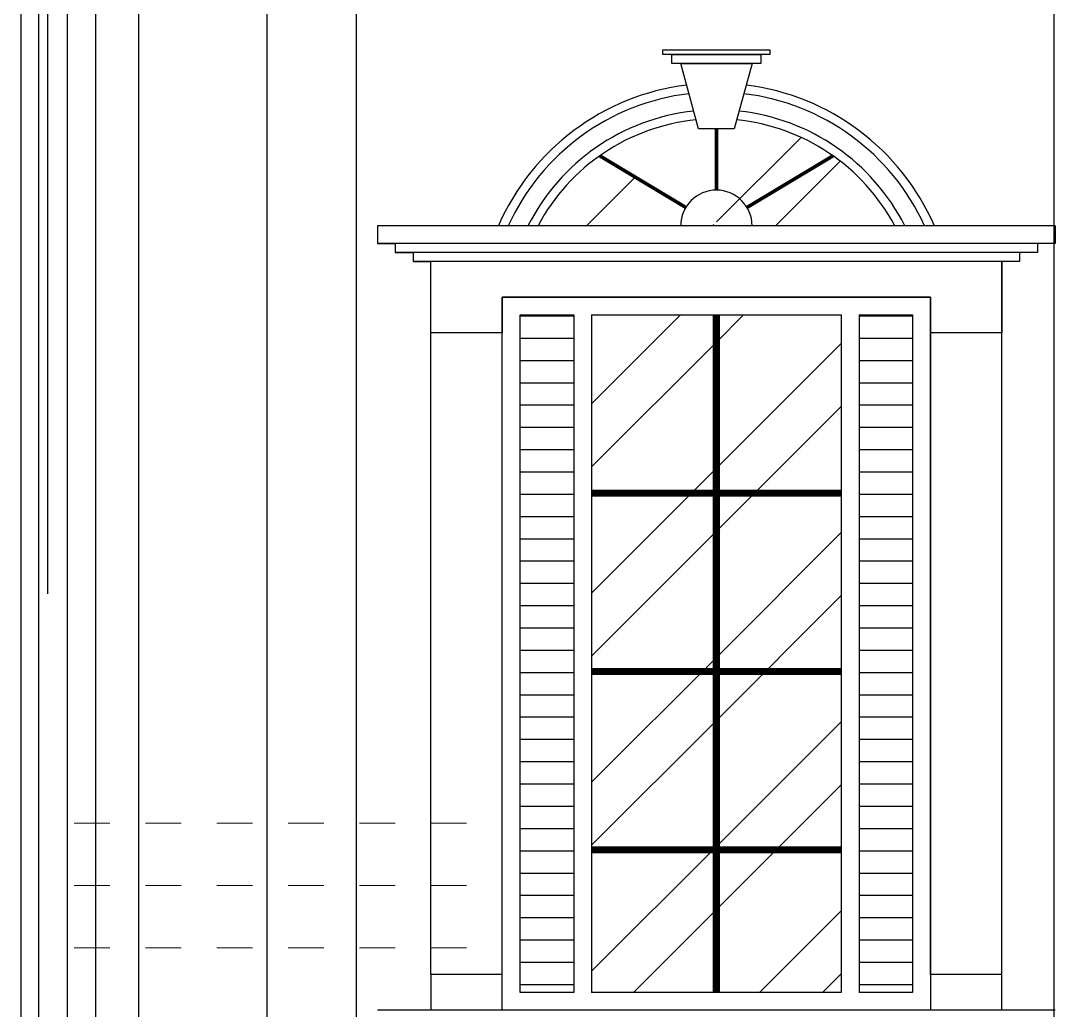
# Model space of a CAD drawing. Header units: inches. Extents: x -370 to 18, y -197 to 199.
# Drawn here: x -190.155 to -187.255, y 167.963 to 170.738 of the extents above; entities that cross this region are included whole.
import ezdxf
from ezdxf.enums import TextEntityAlignment as Align

# ---------------------------------------------------------------- set-up
doc = ezdxf.new("R2010")
doc.units = ezdxf.units.IN
doc.header["$MEASUREMENT"] = 0
doc.linetypes.add('CENTER2', pattern=[28.575, 19.05, -3.175, 3.175, -3.175])
doc.linetypes.add('DASHED', pattern=[0.75, 0.5, -0.25])
doc.layers.add('MUEBLES', color=7, linetype='Continuous')
doc.styles.get("Standard").update_dxf_attribs({"font": 'arial.ttf'})
pattern_1 = [(45, (28.76763, 124.47304), (-0.26516504, 0.26516504), []), (45, (28.9444, 124.47304), (-0.26516504, 0.26516504), [])]
pattern_2 = [(0, (28.76763, 124.473044), (0, 0.0625), [])]
pattern_3 = [(45, (-266.37226, 227.77136), (-0.265165, 0.265165), []), (45, (-266.1955, 227.77136), (-0.265165, 0.265165), [])]

# ---------------------------------------------------------------- blocks, each defined once
blk = doc.blocks.new('EJE NORTE NUEVO')
at = {"color": 2, "linetype": 'CENTER2'}
blk.add_line((0, 2.5579), (0, -2.5579), dxfattribs=at)
at = {"color": 4}
blk.add_attdef('A', text='', height=0.3581, dxfattribs=at).set_placement((0, 2.9051), align=Align.MIDDLE_CENTER)

msp = doc.modelspace()

# ---------------------------------------------------------------- hatches: boundary and pattern name
at = {"transparency": 33554610}
h = msp.add_hatch(dxfattribs=at)
h.set_pattern_fill('ANSI32', color=8)
h.set_pattern_definition(pattern_3)
h.paths.add_polyline_path([(-188.20541, 170.43533), (-188.15541, 170.43533), (-188.1486, 170.46018, -0.1293594), (-187.87847, 170.3592), (-188.20541, 170.16303)])
h = msp.add_hatch(dxfattribs=at)
h.set_pattern_fill('ANSI32', color=8)
h.set_pattern_definition(pattern_3)
h.paths.add_polyline_path([(-188.53236, 170.3592), (-188.20541, 170.16303), (-188.70541, 170.16303, -0.1169867)])
h = msp.add_hatch(dxfattribs=at)
h.set_pattern_fill('ANSI32', color=8)
h.set_pattern_definition(pattern_3)
h.paths.add_polyline_path([(-187.87847, 170.3592, -0.1169867), (-187.70541, 170.16303), (-188.20541, 170.16303)])
h = msp.add_hatch()
h.set_pattern_fill('LINE', color=1, scale=0.5)
h.set_pattern_definition(pattern_2)
h.paths.add_polyline_path([(-188.60541, 169.91303), (-188.75541, 169.91303), (-188.75541, 168.01303), (-188.60541, 168.01303)])
h = msp.add_hatch(dxfattribs=at)
h.set_pattern_fill('ANSI32', color=8)
h.set_pattern_definition(pattern_1)
h.paths.add_polyline_path([(-188.55541, 168.01303), (-188.20541, 168.01303), (-188.20541, 169.91303), (-188.55541, 169.91303)])
h = msp.add_hatch(dxfattribs=at)
h.set_pattern_fill('ANSI32', color=8)
h.set_pattern_definition(pattern_1)
h.paths.add_polyline_path([(-187.85541, 169.91303), (-188.20541, 169.91303), (-188.20541, 168.01303), (-187.85541, 168.01303)])
h = msp.add_hatch()
h.set_pattern_fill('LINE', color=1, scale=0.5)
h.set_pattern_definition(pattern_2)
h.paths.add_polyline_path([(-187.80541, 168.01303), (-187.65541, 168.01303), (-187.65541, 169.91303), (-187.80541, 169.91303)])

# ---------------------------------------------------------------- linework, layer by layer
at = {"color": 5}
msp.add_line((-190.15541, 171.96803), (-190.15541, 165.53803), dxfattribs=at)
at = {"color": 8, "transparency": 33554610}
for p, q in [((-190.10541, 171.96803), (-190.10541, 165.53803)), ((-190.02541, 171.96803), (-190.02541, 165.53803)), ((-189.94541, 171.96803), (-189.94541, 165.53803)), ((-189.82541, 171.96803), (-189.82541, 165.53803)), ((-189.46541, 171.96803), (-189.46541, 165.53803)), ((-189.21541, 171.96803), (-189.21541, 165.53803)), ((-187.25926, 171.96803), (-187.25926, 165.73803))]:
    msp.add_line(p, q, dxfattribs=at)
at = {"color": 3}
for p, q in [((-187.25541, 170.16303), (-189.15541, 170.16303)), ((-189.15541, 170.16303), (-189.15541, 170.11303)), ((-189.15541, 170.16303), (-189.15541, 170.11303)), ((-187.25541, 170.16303), (-187.25541, 170.11303)), ((-187.30541, 170.11303), (-189.15541, 170.11303)), ((-189.15541, 170.11303), (-189.10541, 170.11303)), ((-189.15541, 170.11303), (-189.10541, 170.11303)), ((-189.10541, 170.11303), (-189.10541, 170.08803)), ((-189.10541, 170.11303), (-189.10541, 170.08803)), ((-189.10541, 170.08803), (-189.05541, 170.08803)), ((-187.30541, 170.08803), (-189.10541, 170.08803)), ((-189.05541, 170.08803), (-189.05541, 170.06303)), ((-187.30541, 170.08803), (-187.35541, 170.08803)), ((-187.35541, 170.08803), (-187.35541, 170.06303)), ((-187.25541, 170.11303), (-187.30541, 170.11303)), ((-187.30541, 170.11303), (-187.30541, 170.08803)), ((-187.35541, 170.06303), (-189.05541, 170.06303)), ((-189.05541, 170.06303), (-189.00541, 170.06303)), ((-187.35541, 170.06303), (-187.40541, 170.06303)), ((-187.25541, 167.96303), (-189.15541, 167.96303))]:
    msp.add_line(p, q, dxfattribs=at)
at = {"color": 2}
for p, q in [((-187.40541, 168.06303), (-187.40541, 170.06303)), ((-188.80541, 168.06303), (-188.80541, 169.96303)), ((-187.60541, 168.06303), (-187.60541, 169.96303)), ((-188.60541, 169.91303), (-188.60541, 168.01303)), ((-188.55541, 169.91303), (-188.55541, 168.01303)), ((-187.85541, 169.91303), (-187.85541, 168.01303)), ((-187.80541, 169.91303), (-187.80541, 168.01303)), ((-189.00541, 168.06303), (-189.00541, 169.86303)), ((-187.40541, 168.06303), (-187.60541, 168.06303))]:
    msp.add_line(p, q, dxfattribs=at)
at = {"color": 8, "linetype": 'DASHED', "lineweight": 5, "ltscale": 0.1, "transparency": 33554610}
for p, q in [((-190.00541, 168.48803), (-188.80541, 168.48803)), ((-188.80541, 168.48803), (-188.80541, 167.96303)), ((-190.00541, 168.31303), (-188.80541, 168.31303)), ((-190.00541, 168.13803), (-188.80541, 168.13803))]:
    msp.add_line(p, q, dxfattribs=at)
at = {"color": 2}
msp.add_lwpolyline([(-188.80541, 169.96303), (-187.60541, 169.96303), (-187.60541, 167.96303), (-188.80541, 167.96303)], close=True, dxfattribs=at)
for points in [[(-188.60541, 168.01303), (-188.75541, 168.01303), (-188.75541, 169.91303), (-188.60541, 169.91303)], [(-188.55541, 169.91303), (-187.85541, 169.91303)], [(-187.80541, 169.91303), (-187.65541, 169.91303), (-187.65541, 168.01303), (-187.80541, 168.01303)], [(-187.85541, 168.01303), (-188.55541, 168.01303)]]:
    msp.add_lwpolyline(points, dxfattribs=at)
at = {"const_width": 0.02}
for points in [[(-188.20541, 169.91303), (-188.20541, 168.01303)], [(-188.55541, 169.41303), (-188.55541, 169.41303), (-187.85541, 169.41303)], [(-188.55541, 168.91303), (-188.55541, 168.91303), (-187.85541, 168.91303)], [(-188.55541, 168.41303), (-188.55541, 168.41303), (-187.85541, 168.41303)]]:
    msp.add_lwpolyline(points, dxfattribs=at)
at = {"color": 3}
for radius, start, end in [(0.66667, 97.20177, 156.42182), (0.66667, 23.57818, 82.79823), (0.64167, 96.88265, 155.44387), (0.64167, 24.55613, 83.11735), (0.59167, 96.16253, 153.21112), (0.59167, 26.78888, 83.83747), (0.56667, 95.75417, 151.92751), (0.56667, 28.07249, 84.24583)]:
    msp.add_arc((-188.20541, 169.89636), radius, start, end, dxfattribs=at)
at = {"color": 6}
msp.add_arc((-188.20541, 170.16303), 0.1, 0, 180, dxfattribs=at)
msp.add_arc((-188.20541, 170.16303), 0.1, 0, 180, dxfattribs=at)
at = {"layer": 'MUEBLES', "color": 4}
for points in [[(-188.35541, 170.65597), (-188.05541, 170.65597), (-188.05541, 170.64347), (-188.35541, 170.64347)], [(-188.33041, 170.64347), (-188.08041, 170.64347), (-188.08041, 170.61767), (-188.33041, 170.61767)]]:
    msp.add_lwpolyline(points, close=True, dxfattribs=at)
msp.add_lwpolyline([(-188.30541, 170.61767), (-188.10541, 170.61767), (-188.15541, 170.43533), (-188.25541, 170.43533), (-188.30541, 170.61767)], dxfattribs=at)
at = {"layer": 'MUEBLES', "const_width": 0.01}
for points in [[(-188.20541, 170.43533), (-188.20541, 170.26303)], [(-188.29116, 170.21448), (-188.53236, 170.3592)], [(-188.11966, 170.21448), (-187.87847, 170.3592)]]:
    msp.add_lwpolyline(points, dxfattribs=at)
at = {"layer": 'MUEBLES', "color": 3}
for points in [[(-187.40541, 170.06303), (-187.40541, 169.86303), (-187.60541, 169.86303), (-187.60541, 169.96303), (-188.07349, 169.96303), (-188.07349, 169.96303), (-188.27349, 169.96303), (-188.27349, 169.96303), (-188.80541, 169.96303), (-188.80541, 169.86303), (-189.00541, 169.86303), (-189.00541, 170.06303)], [(-188.80541, 167.96303), (-188.80541, 168.06303), (-189.00541, 168.06303), (-189.00541, 167.96303)], [(-187.40541, 167.96303), (-187.40541, 168.06303), (-187.60541, 168.06303), (-187.60541, 167.96303)]]:
    msp.add_lwpolyline(points, dxfattribs=at)

# ---------------------------------------------------------------- block references
msp.add_blockref('EJE NORTE NUEVO', (-190.08041, 171.6889))

doc.saveas('drawing.dxf')
